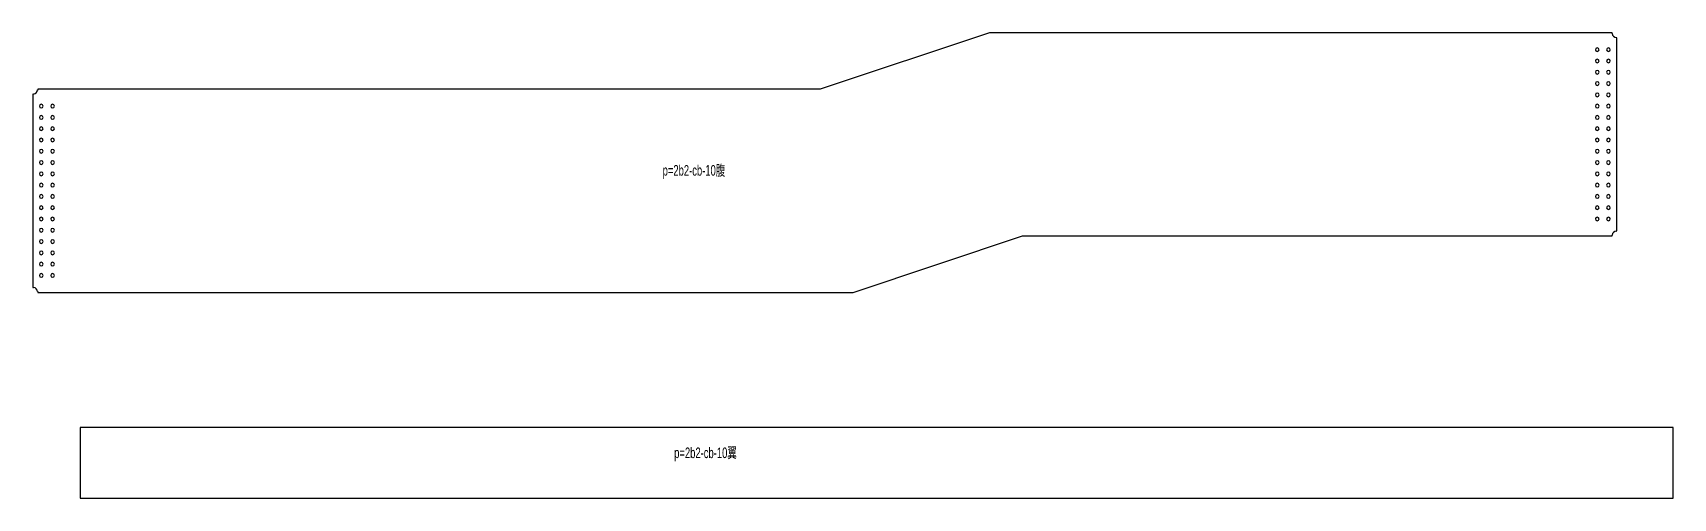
# Model space of a CAD drawing. Header units: millimetres. Extents: x 401 to 12030, y 391 to 3690.
import ezdxf

# ---------------------------------------------------------------- set-up
doc = ezdxf.new("R2010")
doc.units = ezdxf.units.MM
doc.layers.add('PartMark', color=3, linetype='Continuous', lineweight=0)
doc.styles.add('romsim', font='ARIAL.TTF')

msp = doc.modelspace()

# ---------------------------------------------------------------- linework, layer by layer
at = {"color": 7}
for p, q in [((7183, 3690), (5983, 3290)), ((11596, 3690), (7183, 3690)), ((11597, 3684), (11596, 3690)), ((11631, 3655), (11626, 3655)), ((11631, 2285), (11631, 3655)), ((5983, 3290), (436, 3290)), ((436, 3290), (436, 3284)), ((407, 3255), (401, 3255)), ((401, 3255), (401, 1885)), ((6216, 1850), (7416, 2250)), ((7416, 2250), (11596, 2250)), ((11596, 2250), (11597, 2255)), ((11626, 2284), (11631, 2285)), ((401, 1885), (407, 1884)), ((436, 1855), (436, 1850)), ((436, 1850), (6216, 1850)), ((736, 891), (736, 391)), ((12030, 891), (736, 891)), ((12030, 391), (12030, 891)), ((736, 391), (12030, 391))]:
    msp.add_line(p, q, dxfattribs=at)
for centre, radius, start, end in [((11631, 3690), 35, 189, 261), ((11491, 3570), 13, 0, 180), ((11491, 3570), 13, 180, 0), ((11491, 3490), 13, 0, 180), ((11491, 3490), 13, 180, 0), ((11571, 3570), 13, 0, 180), ((11571, 3570), 13, 180, 0), ((11571, 3490), 13, 0, 180), ((11571, 3490), 13, 180, 0), ((11491, 3410), 13, 0, 180), ((11491, 3410), 13, 180, 0), ((11571, 3410), 13, 0, 180), ((11571, 3410), 13, 180, 0), ((401, 3290), 35, 279, 351), ((11491, 3330), 13, 0, 180), ((11491, 3330), 13, 180, 0), ((11491, 3250), 13, 0, 180), ((11571, 3330), 13, 0, 180), ((11571, 3330), 13, 180, 0), ((11571, 3250), 13, 0, 180), ((461, 3170), 13, 0, 180), ((461, 3170), 13, 180, 0), ((541, 3170), 13, 0, 180), ((541, 3170), 13, 180, 0), ((11491, 3250), 13, 180, 0), ((11491, 3170), 13, 0, 180), ((11491, 3170), 13, 180, 0), ((11571, 3250), 13, 180, 0), ((11571, 3170), 13, 0, 180), ((11571, 3170), 13, 180, 0), ((461, 3090), 13, 0, 180), ((461, 3090), 13, 180, 0), ((541, 3090), 13, 0, 180), ((541, 3090), 13, 180, 0), ((11491, 3090), 13, 0, 180), ((11491, 3090), 13, 180, 0), ((11571, 3090), 13, 0, 180), ((11571, 3090), 13, 180, 0), ((461, 3010), 13, 0, 180), ((461, 3010), 13, 180, 0), ((461, 2930), 13, 0, 180), ((461, 2930), 13, 180, 0), ((541, 3010), 13, 0, 180), ((541, 3010), 13, 180, 0), ((541, 2930), 13, 0, 180), ((541, 2930), 13, 180, 0), ((11491, 3010), 13, 0, 180), ((11491, 3010), 13, 180, 0), ((11491, 2930), 13, 0, 180), ((11491, 2930), 13, 180, 0), ((11571, 3010), 13, 0, 180), ((11571, 3010), 13, 180, 0), ((11571, 2930), 13, 0, 180), ((11571, 2930), 13, 180, 0), ((461, 2850), 13, 0, 180), ((461, 2850), 13, 180, 0), ((541, 2850), 13, 0, 180), ((541, 2850), 13, 180, 0), ((11491, 2850), 13, 0, 180), ((11491, 2850), 13, 180, 0), ((11571, 2850), 13, 0, 180), ((11571, 2850), 13, 180, 0), ((461, 2770), 13, 0, 180), ((461, 2770), 13, 180, 0), ((461, 2690), 13, 0, 180), ((461, 2690), 13, 180, 0), ((541, 2770), 13, 0, 180), ((541, 2770), 13, 180, 0), ((541, 2690), 13, 0, 180), ((541, 2690), 13, 180, 0), ((11491, 2770), 13, 0, 180), ((11491, 2770), 13, 180, 0), ((11491, 2690), 13, 0, 180), ((11491, 2690), 13, 180, 0), ((11571, 2770), 13, 0, 180), ((11571, 2770), 13, 180, 0), ((11571, 2690), 13, 0, 180), ((11571, 2690), 13, 180, 0), ((461, 2610), 13, 0, 180), ((461, 2610), 13, 180, 0), ((541, 2610), 13, 0, 180), ((541, 2610), 13, 180, 0), ((11491, 2610), 13, 0, 180), ((11491, 2610), 13, 180, 0), ((11571, 2610), 13, 0, 180), ((11571, 2610), 13, 180, 0), ((461, 2530), 13, 0, 180), ((461, 2530), 13, 180, 0), ((461, 2450), 13, 0, 180), ((461, 2450), 13, 180, 0), ((541, 2530), 13, 0, 180), ((541, 2530), 13, 180, 0), ((541, 2450), 13, 0, 180), ((541, 2450), 13, 180, 0), ((11491, 2530), 13, 0, 180), ((11491, 2530), 13, 180, 0), ((11491, 2450), 13, 0, 180), ((11491, 2450), 13, 180, 0), ((11571, 2530), 13, 0, 180), ((11571, 2530), 13, 180, 0), ((11571, 2450), 13, 0, 180), ((11571, 2450), 13, 180, 0), ((461, 2370), 13, 0, 180), ((461, 2370), 13, 180, 0), ((541, 2370), 13, 0, 180), ((541, 2370), 13, 180, 0), ((11491, 2370), 13, 0, 180), ((11491, 2370), 13, 180, 0), ((11571, 2370), 13, 0, 180), ((11571, 2370), 13, 180, 0), ((461, 2290), 13, 0, 180), ((461, 2290), 13, 180, 0), ((461, 2210), 13, 0, 180), ((461, 2210), 13, 180, 0), ((541, 2290), 13, 0, 180), ((541, 2290), 13, 180, 0), ((541, 2210), 13, 0, 180), ((541, 2210), 13, 180, 0), ((11631, 2250), 35, 99, 171), ((461, 2130), 13, 0, 180), ((461, 2130), 13, 180, 0), ((541, 2130), 13, 0, 180), ((541, 2130), 13, 180, 0), ((461, 2050), 13, 0, 180), ((461, 2050), 13, 180, 0), ((461, 1970), 13, 0, 180), ((541, 2050), 13, 0, 180), ((541, 2050), 13, 180, 0), ((541, 1970), 13, 0, 180), ((401, 1850), 35, 9, 81), ((461, 1970), 13, 180, 0), ((541, 1970), 13, 180, 0)]:
    msp.add_arc(centre, radius, start, end, dxfattribs=at)

# ---------------------------------------------------------------- texts
at = {"layer": 'PartMark', "color": 7, "style": 'romsim', "width": 0.6375}
for s, p in [('p=2b2-cb-10腹', (4866, 2677)), ('p=2b2-cb-10翼', (4948, 675))]:
    msp.add_text(s, height=75, dxfattribs=at).set_placement(p)

doc.saveas('drawing.dxf')
